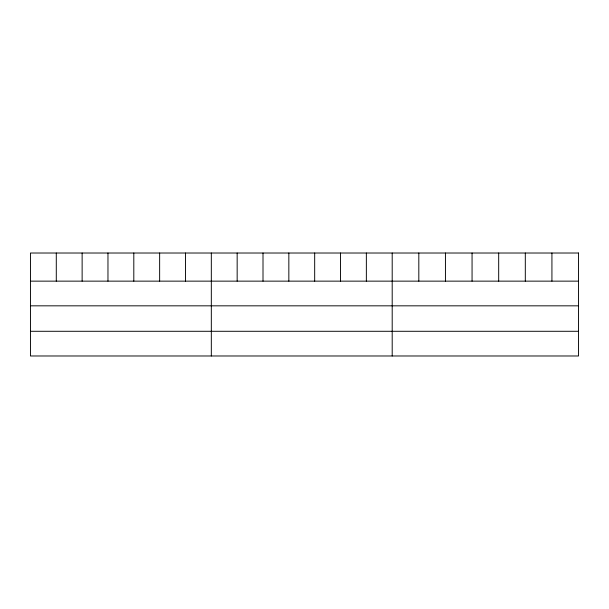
<?xml version="1.0" encoding="UTF-8"?>
<svg xmlns="http://www.w3.org/2000/svg" width="609" height="609" viewBox="0 0 609 609"><rect width="100%" height="100%" fill="white"/><g stroke="black" fill="none" stroke-linecap="round" stroke-linejoin="round"><path stroke-width="0.91" d="M30.45 281.137L578.55 281.137M30.45 305.832L578.55 305.832M30.45 331.288L578.55 331.288M551.929 253.017L551.929 281.137M525.308 253.017L525.308 281.137M498.687 253.017L498.687 281.137M472.059 253.017L472.059 281.137M445.438 253.017L445.438 281.137M418.817 253.017L418.817 281.137M392.196 253.017L392.196 355.983M366.359 253.017L366.359 281.137M340.515 253.017L340.515 281.137M314.678 253.017L314.678 281.137M288.841 253.017L288.841 281.137M263.004 253.017L263.004 281.137M237.16 253.017L237.16 281.137M211.323 253.017L211.323 355.983M185.486 253.017L185.486 281.137M159.642 253.017L159.642 281.137M133.805 253.017L133.805 281.137M107.968 253.017L107.968 281.137M82.131 253.017L82.131 281.137M56.287 253.017L56.287 281.137M578.55 253.017L30.45 253.017L30.45 355.983L578.55 355.983L578.55 253.017"/></g></svg>
